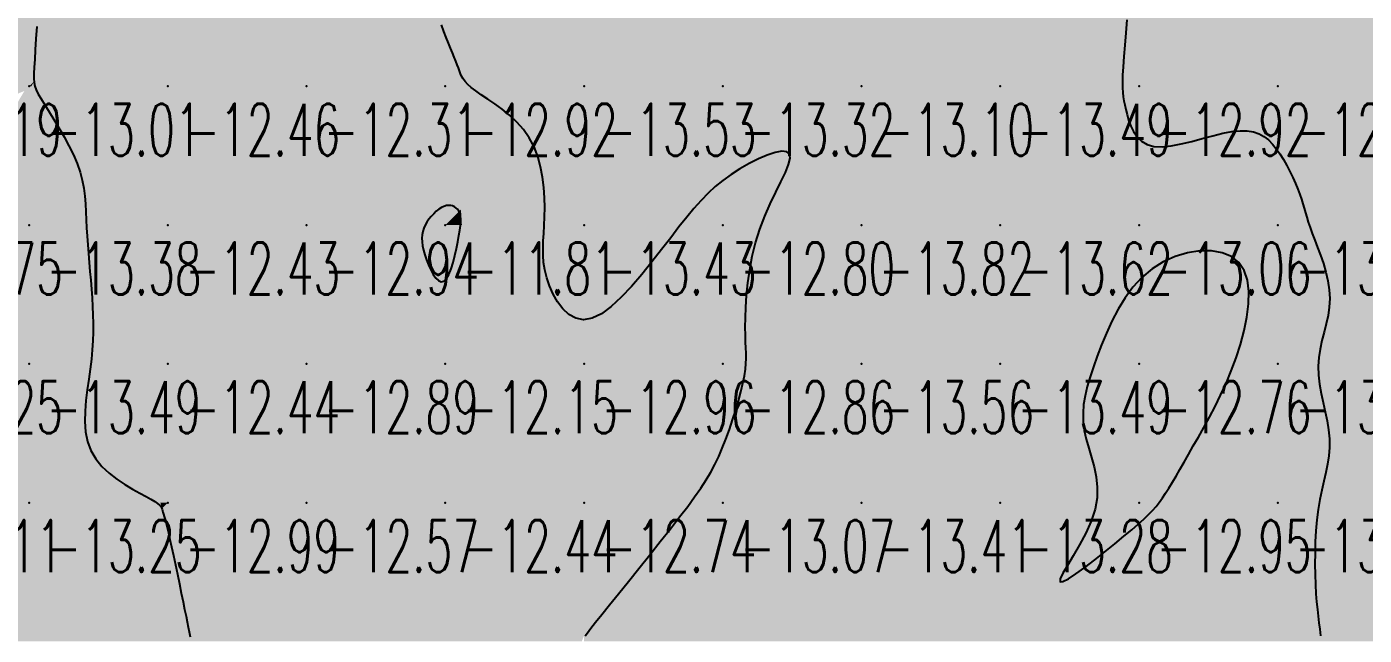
# Model space of a CAD drawing. Header units: millimetres. Extents: x 88261 to 90953, y 390274 to 392322.
# Drawn here: x 89660.1 to 89756.5, y 391637.7 to 391681.5 of the extents above; entities that cross this region are included whole.
import ezdxf
from ezdxf.enums import TextEntityAlignment as Align

# ---------------------------------------------------------------- set-up
doc = ezdxf.new("R2010")
doc.units = ezdxf.units.MM
doc.header["$LTSCALE"] = 25
for name, color, linetype in [('CN_03_00', 7, 'Continuous'), ('COTEAlt', 7, 'Continuous'), ('TN_COLORIAGE', 7, 'Continuous')]:
    doc.layers.add(name, color=color, linetype=linetype)
doc.styles.add('Simplex 1.0', font='Simplex.shx', dxfattribs={"width": 0.99, "height": 2.5})
doc.styles.get("Standard").update_dxf_attribs({"font": 'times.ttf'})

# ---------------------------------------------------------------- blocks, each defined once
blk = doc.blocks.new('COTE')
at = {"color": 0}
blk.add_point((0, 0), dxfattribs=at)
at = {"layer": 'COTEAlt'}
blk.add_attdef('ALT', text='', height=3.75, dxfattribs=at).set_placement((1.25, -1.25), align=Align.TOP_LEFT)

msp = doc.modelspace()

# ---------------------------------------------------------------- linework, layer by layer
at = {"layer": 'CN_03_00', "elevation": -13, "flags": 128}
for points in [[(89660.799, 391681.554), (89660.745, 391680.666), (89660.701, 391679.86), (89660.662, 391679.168), (89660.627, 391678.61), (89660.602, 391678.168), (89660.595, 391677.812), (89660.614, 391677.514), (89660.667, 391677.246), (89660.762, 391676.978), (89660.907, 391676.683), (89661.111, 391676.331), (89661.376, 391675.901), (89661.692, 391675.399), (89662.041, 391674.841), (89662.407, 391674.239), (89662.773, 391673.607), (89663.125, 391672.96), (89663.444, 391672.312), (89663.716, 391671.676), (89663.927, 391671.063), (89664.083, 391670.471), (89664.194, 391669.895), (89664.268, 391669.327), (89664.316, 391668.763), (89664.348, 391668.198), (89664.372, 391667.625), (89664.398, 391667.038), (89664.433, 391666.435), (89664.478, 391665.816), (89664.529, 391665.186), (89664.584, 391664.549), (89664.64, 391663.907), (89664.695, 391663.266), (89664.747, 391662.629), (89664.791, 391661.999), (89664.827, 391661.378), (89664.852, 391660.764), (89664.864, 391660.148), (89664.861, 391659.527), (89664.841, 391658.895), (89664.803, 391658.244), (89664.743, 391657.571), (89664.661, 391656.868), (89664.557, 391656.133), (89664.448, 391655.375), (89664.35, 391654.606), (89664.284, 391653.837), (89664.266, 391653.079), (89664.317, 391652.345), (89664.453, 391651.646), (89664.694, 391650.994), (89665.051, 391650.398), (89665.503, 391649.858), (89666.024, 391649.372), (89666.584, 391648.939), (89667.158, 391648.556), (89667.716, 391648.221), (89668.232, 391647.933), (89668.678, 391647.688), (89669.034, 391647.485), (89669.304, 391647.317), (89669.502, 391647.177), (89669.642, 391647.058), (89669.735, 391646.955), (89669.795, 391646.859), (89669.835, 391646.764), (89669.867, 391646.663), (89669.903, 391646.549), (89669.946, 391646.412), (89669.996, 391646.244), (89670.056, 391646.035), (89670.125, 391645.775), (89670.206, 391645.455), (89670.3, 391645.065), (89670.407, 391644.597), (89670.527, 391644.046), (89670.659, 391643.428), (89670.798, 391642.765), (89670.94, 391642.08), (89671.081, 391641.394), (89671.218, 391640.728), (89671.346, 391640.105), (89671.462, 391639.547), (89671.563, 391639.068), (89671.65, 391638.653), (89671.728, 391638.279), (89671.8, 391637.925), (89671.868, 391637.568)], [(89700.328, 391637.64), (89700.499, 391637.871), (89700.746, 391638.193), (89701.083, 391638.623), (89701.526, 391639.179), (89702.081, 391639.871), (89702.73, 391640.676), (89703.447, 391641.565), (89704.205, 391642.507), (89704.979, 391643.472), (89705.743, 391644.431), (89706.47, 391645.353), (89707.135, 391646.208), (89707.718, 391646.975), (89708.222, 391647.663), (89708.66, 391648.292), (89709.042, 391648.878), (89709.377, 391649.442), (89709.678, 391650), (89709.954, 391650.571), (89710.216, 391651.174), (89710.473, 391651.822), (89710.722, 391652.502), (89710.959, 391653.201), (89711.18, 391653.9), (89711.38, 391654.584), (89711.554, 391655.237), (89711.698, 391655.842), (89711.807, 391656.382), (89711.88, 391656.849), (89711.921, 391657.26), (89711.936, 391657.638), (89711.932, 391658.007), (89711.918, 391658.392), (89711.898, 391658.816), (89711.881, 391659.302), (89711.872, 391659.876), (89711.879, 391660.553), (89711.909, 391661.324), (89711.967, 391662.171), (89712.06, 391663.077), (89712.195, 391664.024), (89712.377, 391664.994), (89712.614, 391665.972), (89712.912, 391666.938), (89713.27, 391667.876), (89713.665, 391668.771), (89714.065, 391669.607), (89714.44, 391670.369), (89714.758, 391671.04), (89714.989, 391671.607), (89715.101, 391672.053), (89715.064, 391672.364), (89714.858, 391672.528), (89714.5, 391672.559), (89714.022, 391672.473), (89713.452, 391672.288), (89712.82, 391672.02), (89712.156, 391671.687), (89711.489, 391671.306), (89710.849, 391670.894), (89710.258, 391670.465), (89709.709, 391670.014), (89709.188, 391669.531), (89708.679, 391669.007), (89708.17, 391668.435), (89707.646, 391667.805), (89707.091, 391667.107), (89706.493, 391666.334), (89705.841, 391665.484), (89705.145, 391664.589), (89704.419, 391663.689), (89703.677, 391662.825), (89702.933, 391662.036), (89702.201, 391661.363), (89701.496, 391660.845), (89700.831, 391660.523), (89700.218, 391660.424), (89699.661, 391660.527), (89699.161, 391660.796), (89698.719, 391661.199), (89698.336, 391661.7), (89698.014, 391662.265), (89697.754, 391662.86), (89697.556, 391663.451), (89697.42, 391664.01), (89697.339, 391664.543), (89697.3, 391665.06), (89697.296, 391665.574), (89697.314, 391666.096), (89697.345, 391666.639), (89697.379, 391667.213), (89697.405, 391667.832), (89697.414, 391668.501), (89697.397, 391669.211), (89697.346, 391669.948), (89697.253, 391670.698), (89697.111, 391671.444), (89696.911, 391672.174), (89696.646, 391672.873), (89696.306, 391673.525), (89695.89, 391674.121), (89695.413, 391674.66), (89694.896, 391675.146), (89694.36, 391675.582), (89693.826, 391675.973), (89693.314, 391676.322), (89692.846, 391676.633), (89692.442, 391676.909), (89692.117, 391677.155), (89691.866, 391677.376), (89691.674, 391677.58), (89691.531, 391677.772), (89691.423, 391677.96), (89691.339, 391678.15), (89691.265, 391678.349), (89691.19, 391678.563), (89691.102, 391678.798), (89691.002, 391679.057), (89690.888, 391679.341), (89690.763, 391679.652), (89690.625, 391679.991), (89690.477, 391680.36), (89690.318, 391680.761), (89690.149, 391681.195), (89689.971, 391681.662)], [(89739.365, 391682.02), (89739.291, 391681.1), (89739.218, 391680.21), (89739.154, 391679.383), (89739.103, 391678.654), (89739.068, 391678.048), (89739.052, 391677.552), (89739.053, 391677.142), (89739.07, 391676.795), (89739.103, 391676.487), (89739.151, 391676.197), (89739.214, 391675.899), (89739.291, 391675.572), (89739.383, 391675.199), (89739.5, 391674.795), (89739.652, 391674.38), (89739.85, 391673.978), (89740.105, 391673.608), (89740.428, 391673.293), (89740.83, 391673.054), (89741.321, 391672.913), (89741.908, 391672.884), (89742.573, 391672.949), (89743.293, 391673.086), (89744.046, 391673.269), (89744.81, 391673.475), (89745.562, 391673.678), (89746.28, 391673.856), (89746.941, 391673.984), (89747.527, 391674.042), (89748.044, 391674.031), (89748.498, 391673.954), (89748.899, 391673.816), (89749.256, 391673.622), (89749.576, 391673.376), (89749.87, 391673.082), (89750.145, 391672.746), (89750.409, 391672.372), (89750.661, 391671.969), (89750.9, 391671.546), (89751.123, 391671.112), (89751.33, 391670.677), (89751.518, 391670.249), (89751.685, 391669.837), (89751.829, 391669.452), (89751.951, 391669.098), (89752.056, 391668.767), (89752.151, 391668.449), (89752.243, 391668.131), (89752.34, 391667.803), (89752.449, 391667.452), (89752.578, 391667.069), (89752.732, 391666.64), (89752.917, 391666.159), (89753.122, 391665.63), (89753.333, 391665.063), (89753.537, 391664.466), (89753.719, 391663.847), (89753.866, 391663.216), (89753.964, 391662.58), (89753.999, 391661.95), (89753.964, 391661.331), (89753.87, 391660.722), (89753.738, 391660.119), (89753.586, 391659.519), (89753.433, 391658.917), (89753.297, 391658.311), (89753.198, 391657.696), (89753.154, 391657.068), (89753.179, 391656.426), (89753.26, 391655.772), (89753.38, 391655.11), (89753.523, 391654.446), (89753.671, 391653.783), (89753.807, 391653.125), (89753.914, 391652.477), (89753.974, 391651.844), (89753.974, 391651.227), (89753.923, 391650.62), (89753.83, 391650.016), (89753.709, 391649.406), (89753.57, 391648.783), (89753.426, 391648.138), (89753.287, 391647.463), (89753.165, 391646.751), (89753.07, 391645.996), (89753.001, 391645.21), (89752.956, 391644.409), (89752.933, 391643.606), (89752.928, 391642.817), (89752.94, 391642.056), (89752.966, 391641.339), (89753.003, 391640.68), (89753.048, 391640.088), (89753.101, 391639.553), (89753.158, 391639.058), (89753.217, 391638.584), (89753.277, 391638.117), (89753.335, 391637.638)]]:
    msp.add_lwpolyline(points, dxfattribs=at)
at = {"layer": 'CN_03_00', "flags": 128}
for points, elevation in [([(89690.331, 391663.384), (89690.503, 391663.685), (89690.662, 391664.079), (89690.809, 391664.539), (89690.941, 391665.038), (89691.056, 391665.548), (89691.155, 391666.042), (89691.235, 391666.493), (89691.296, 391666.881), (89691.338, 391667.206), (89691.36, 391667.476), (89691.364, 391667.7), (89691.35, 391667.885), (89691.317, 391668.039), (89691.268, 391668.169), (89691.202, 391668.283), (89691.119, 391668.388), (89691.02, 391668.48), (89690.906, 391668.558), (89690.779, 391668.617), (89690.639, 391668.653), (89690.487, 391668.663), (89690.324, 391668.643), (89690.151, 391668.591), (89689.969, 391668.502), (89689.782, 391668.382), (89689.595, 391668.233), (89689.412, 391668.061), (89689.237, 391667.871), (89689.074, 391667.666), (89688.928, 391667.451), (89688.804, 391667.231), (89688.705, 391667.008), (89688.631, 391666.781), (89688.585, 391666.546), (89688.565, 391666.298), (89688.572, 391666.034), (89688.608, 391665.75), (89688.672, 391665.443), (89688.765, 391665.107), (89688.886, 391664.745), (89689.032, 391664.373), (89689.197, 391664.015), (89689.377, 391663.692), (89689.567, 391663.427), (89689.762, 391663.242), (89689.958, 391663.16), (89690.149, 391663.203), (89690.331, 391663.384)], -12), ([(89739.724, 391645.289), (89740.197, 391645.698), (89740.596, 391646.057), (89740.933, 391646.379), (89741.222, 391646.679), (89741.476, 391646.969), (89741.71, 391647.264), (89741.936, 391647.578), (89742.166, 391647.92), (89742.405, 391648.296), (89742.655, 391648.706), (89742.918, 391649.153), (89743.198, 391649.636), (89743.497, 391650.158), (89743.817, 391650.721), (89744.162, 391651.325), (89744.532, 391651.971), (89744.921, 391652.66), (89745.321, 391653.391), (89745.727, 391654.164), (89746.129, 391654.979), (89746.521, 391655.835), (89746.894, 391656.733), (89747.243, 391657.671), (89747.557, 391658.645), (89747.822, 391659.636), (89748.02, 391660.618), (89748.137, 391661.567), (89748.154, 391662.46), (89748.056, 391663.271), (89747.825, 391663.976), (89747.446, 391664.551), (89746.91, 391664.977), (89746.24, 391665.253), (89745.468, 391665.386), (89744.625, 391665.381), (89743.744, 391665.242), (89742.856, 391664.977), (89741.992, 391664.59), (89741.184, 391664.086), (89740.458, 391663.474), (89739.812, 391662.771), (89739.24, 391661.999), (89738.734, 391661.176), (89738.287, 391660.324), (89737.893, 391659.463), (89737.545, 391658.613), (89737.234, 391657.795), (89736.957, 391657.024), (89736.716, 391656.298), (89736.516, 391655.608), (89736.362, 391654.947), (89736.258, 391654.308), (89736.211, 391653.682), (89736.224, 391653.062), (89736.302, 391652.441), (89736.445, 391651.81), (89736.631, 391651.166), (89736.832, 391650.504), (89737.019, 391649.819), (89737.166, 391649.107), (89737.243, 391648.364), (89737.224, 391647.585), (89737.08, 391646.766), (89736.797, 391645.909), (89736.409, 391645.042), (89735.964, 391644.2), (89735.51, 391643.415), (89735.095, 391642.723), (89734.768, 391642.158), (89734.574, 391641.754), (89734.563, 391641.545), (89734.768, 391641.553), (89735.162, 391641.753), (89735.702, 391642.105), (89736.349, 391642.572), (89737.06, 391643.115), (89737.793, 391643.695), (89738.508, 391644.275), (89739.162, 391644.816), (89739.724, 391645.289)], -13)]:
    msp.add_lwpolyline(points, close=True, dxfattribs=dict(at, elevation=elevation))
at = {"layer": 'TN_COLORIAGE', "color": 221}
for points in [[(89650.249, 391677.239, -13.017), (89660.249, 391677.239, -13.017), (89660.249, 391687.239, -13.017)], [(89650.249, 391677.239, -13), (89650.249, 391681.983, -13), (89660.249, 391687.239, -13), (89659.5, 391687.239, -13)], [(89660.249, 391687.239, -13), (89660.998, 391687.239, -13), (89660.249, 391677.239, -13), (89660.642, 391677.633, -13)], [(89688.559, 391685.55, -13.14), (89690.249, 391680.823, -13.14), (89690.249, 391687.239, -13.14)], [(89700.249, 391687.239, -13), (89691.339, 391678.329, -13), (89690.249, 391687.239, -13), (89690.249, 391680.823, -13)], [(89700.249, 391687.239, -13), (89691.339, 391678.329, -13), (89700.249, 391677.239, -13), (89691.533, 391677.239, -13)], [(89700.249, 391687.239, -13.781), (89700.249, 391677.239, -13.781), (89710.249, 391687.239, -13.781)], [(89700.249, 391677.239, -13.781), (89710.249, 391677.239, -13.781), (89710.249, 391687.239, -13.781)], [(89710.249, 391687.239, -13), (89719.986, 391687.239, -13), (89710.249, 391677.239, -13), (89719.635, 391686.626, -13)], [(89730.249, 391687.239, -13), (89721.257, 391687.239, -13), (89720.249, 391677.239, -13), (89720.249, 391685.433, -13)], [(89720.249, 391677.239, -13.188), (89730.249, 391677.239, -13.188), (89730.249, 391687.239, -13.188)], [(89730.249, 391677.239, -13), (89739.838, 391686.829, -13), (89730.249, 391687.239, -13), (89739.239, 391687.239, -13)], [(89710.249, 391677.239, -13), (89719.635, 391686.626, -13), (89720.249, 391677.239, -13), (89720.249, 391685.433, -13)], [(89738.908, 391677.239, -13.492), (89739.838, 391686.829, -13.492), (89730.249, 391677.239, -13.492)], [(89660.405, 391677.239, -13.009), (89660.642, 391677.633, -13.009), (89660.249, 391677.239, -13.009)], [(89650.249, 391677.239, -13), (89650.249, 391672.933, -13), (89660.249, 391677.239, -13), (89659.917, 391676.908, -13)], [(89660.249, 391667.239, -13), (89654.187, 391667.239, -13), (89660.249, 391677.239, -13), (89659.917, 391676.908, -13)], [(89660.249, 391667.239, -13), (89664.404, 391671.395, -13), (89660.249, 391677.239, -13), (89660.405, 391677.239, -13)], [(89697.178, 391674.168, -13.53), (89691.533, 391677.239, -13.53), (89700.249, 391677.239, -13.53)], [(89700.249, 391677.239, -13), (89697.178, 391674.168, -13), (89700.249, 391667.239, -13), (89697.594, 391667.239, -13)], [(89700.249, 391677.239, -13.322), (89700.249, 391667.239, -13.322), (89710.249, 391677.239, -13.322)], [(89700.249, 391667.239, -13), (89707.115, 391667.239, -13), (89710.249, 391677.239, -13), (89710.249, 391671.038, -13)], [(89710.249, 391677.239, -13), (89710.249, 391671.038, -13), (89720.249, 391677.239, -13), (89716.986, 391673.976, -13)], [(89720.249, 391667.239, -13), (89712.195, 391667.239, -13), (89720.249, 391677.239, -13), (89716.986, 391673.976, -13)], [(89720.249, 391677.239, -13.492), (89720.249, 391667.239, -13.492), (89730.249, 391677.239, -13.492)], [(89720.249, 391667.239, -13.492), (89730.249, 391667.239, -13.492), (89730.249, 391677.239, -13.492)], [(89730.249, 391667.239, -13), (89739.147, 391676.138, -13), (89730.249, 391677.239, -13), (89738.908, 391677.239, -13)], [(89730.249, 391667.239, -13), (89739.147, 391676.138, -13), (89740.249, 391667.239, -13), (89740.249, 391671.641, -13)], [(89740.249, 391671.641, -13.06), (89747.787, 391674.777, -13.06), (89740.249, 391667.239, -13.06)], [(89740.249, 391667.239, -13), (89747.787, 391674.777, -13), (89750.249, 391667.239, -13), (89750.249, 391673.155, -13)], [(89752.088, 391669.079, -13.028), (89750.249, 391673.155, -13.028), (89750.249, 391667.239, -13.028)], [(89664.273, 391667.239, -13.382), (89664.404, 391671.395, -13.382), (89660.249, 391667.239, -13.382)], [(89752.088, 391669.079, -13.028), (89752.373, 391667.239, -13.028), (89750.249, 391667.239, -13.028)], [(89660.249, 391667.239, -13), (89654.187, 391667.239, -13), (89650.249, 391657.239, -13), (89650.249, 391662.275, -13)], [(89650.249, 391657.239, -13.382), (89660.249, 391657.239, -13.382), (89660.249, 391667.239, -13.382)], [(89660.249, 391657.239, -13), (89664.888, 391661.878, -13), (89660.249, 391667.239, -13), (89664.273, 391667.239, -13)], [(89697.594, 391667.239, -13.432), (89696.873, 391663.864, -13.432), (89700.249, 391667.239, -13.432)], [(89696.873, 391663.864, -13.432), (89700.249, 391658.008, -13.432), (89700.249, 391667.239, -13.432)], [(89707.115, 391667.239, -13.432), (89700.249, 391658.008, -13.432), (89700.249, 391667.239, -13.432)], [(89712.195, 391667.239, -13.815), (89711.704, 391658.694, -13.815), (89720.249, 391667.239, -13.815)], [(89720.249, 391667.239, -13), (89711.704, 391658.694, -13), (89720.249, 391657.239, -13), (89712.223, 391657.239, -13)], [(89720.249, 391657.239, -13.616), (89730.249, 391657.239, -13.616), (89730.249, 391667.239, -13.616)], [(89720.249, 391667.239, -13.616), (89720.249, 391657.239, -13.616), (89730.249, 391667.239, -13.616)], [(89730.249, 391667.239, -13.06), (89730.249, 391657.239, -13.06), (89740.249, 391667.239, -13.06)], [(89730.249, 391657.239, -13), (89736.902, 391657.239, -13), (89740.249, 391667.239, -13), (89740.249, 391665.27, -13)], [(89740.249, 391667.239, -13), (89740.249, 391665.27, -13), (89750.249, 391667.239, -13), (89749.209, 391666.2, -13)], [(89750.249, 391657.239, -13), (89747.593, 391657.239, -13), (89750.249, 391667.239, -13), (89749.209, 391666.2, -13)], [(89750.249, 391657.239, -13), (89754.815, 391661.805, -13), (89750.249, 391667.239, -13), (89752.373, 391667.239, -13)], [(89664.888, 391661.878, -13.49), (89664.924, 391657.239, -13.49), (89660.249, 391657.239, -13.49)], [(89752.364, 391657.239, -13.088), (89754.815, 391661.805, -13.088), (89750.249, 391657.239, -13.088)], [(89650.249, 391657.239, -13.49), (89650.249, 391647.239, -13.49), (89660.249, 391657.239, -13.49)], [(89650.249, 391647.239, -13.49), (89660.249, 391647.239, -13.49), (89660.249, 391657.239, -13.49)], [(89660.249, 391657.239, -13), (89664.924, 391657.239, -13), (89660.249, 391647.239, -13), (89663.38, 391650.371, -13)], [(89720.249, 391657.239, -13), (89712.223, 391657.239, -13), (89710.249, 391647.239, -13), (89710.249, 391650.642, -13)], [(89710.249, 391647.239, -13.564), (89720.249, 391647.239, -13.564), (89720.249, 391657.239, -13.564)], [(89720.249, 391657.239, -13.486), (89720.249, 391647.239, -13.486), (89730.249, 391657.239, -13.486)], [(89720.249, 391647.239, -13.486), (89730.249, 391647.239, -13.486), (89730.249, 391657.239, -13.486)], [(89730.249, 391657.239, -13), (89736.902, 391657.239, -13), (89730.249, 391647.239, -13), (89735.551, 391652.542, -13)], [(89750.249, 391647.239, -13), (89741.873, 391647.239, -13), (89750.249, 391657.239, -13), (89743.877, 391650.867, -13)], [(89747.593, 391657.239, -13.088), (89743.877, 391650.867, -13.088), (89750.249, 391657.239, -13.088)], [(89750.249, 391647.239, -13), (89754.655, 391651.646, -13), (89750.249, 391657.239, -13), (89752.364, 391657.239, -13)], [(89735.551, 391652.542, -13.276), (89738.706, 391647.239, -13.276), (89730.249, 391647.239, -13.276)], [(89752.856, 391647.239, -13.259), (89754.655, 391651.646, -13.259), (89750.249, 391647.239, -13.259)], [(89708.078, 391647.239, -13.072), (89710.249, 391650.642, -13.072), (89710.249, 391647.239, -13.072)], [(89663.38, 391650.371, -13.254), (89669.72, 391647.239, -13.254), (89660.249, 391647.239, -13.254)], [(89650.249, 391647.239, -13.254), (89650.249, 391637.239, -13.254), (89660.249, 391647.239, -13.254)], [(89650.249, 391637.239, -13.254), (89660.249, 391637.239, -13.254), (89660.249, 391647.239, -13.254)], [(89660.249, 391637.239, -13), (89669.809, 391646.799, -13), (89660.249, 391647.239, -13), (89669.72, 391647.239, -13)], [(89660.249, 391637.239, -13), (89669.809, 391646.799, -13), (89670.249, 391637.239, -13), (89670.249, 391645.539, -13)], [(89710.249, 391647.239, -13), (89708.078, 391647.239, -13), (89700.249, 391637.239, -13), (89700.249, 391637.649, -13)], [(89700.249, 391637.239, -13.072), (89710.249, 391637.239, -13.072), (89710.249, 391647.239, -13.072)], [(89710.249, 391647.239, -13.408), (89710.249, 391637.239, -13.408), (89720.249, 391647.239, -13.408)], [(89710.249, 391637.239, -13.408), (89720.249, 391637.239, -13.408), (89720.249, 391647.239, -13.408)], [(89720.249, 391647.239, -13.276), (89720.249, 391637.239, -13.276), (89730.249, 391647.239, -13.276)], [(89720.249, 391637.239, -13.276), (89730.249, 391637.239, -13.276), (89730.249, 391647.239, -13.276)], [(89730.249, 391647.239, -13), (89738.706, 391647.239, -13), (89730.249, 391637.239, -13), (89732.106, 391639.097, -13)], [(89740.249, 391637.239, -13.259), (89750.249, 391637.239, -13.259), (89750.249, 391647.239, -13.259)], [(89740.249, 391637.239, -13), (89740.249, 391645.641, -13), (89750.249, 391647.239, -13), (89741.873, 391647.239, -13)], [(89750.249, 391637.239, -13), (89752.909, 391639.9, -13), (89750.249, 391647.239, -13), (89752.856, 391647.239, -13)], [(89740.249, 391637.239, -13), (89740.249, 391645.641, -13), (89730.249, 391637.239, -13), (89732.106, 391639.097, -13)], [(89671.635, 391638.626, -13.069), (89670.249, 391645.539, -13.069), (89670.249, 391637.239, -13.069)], [(89752.909, 391639.9, -13.267), (89753.523, 391637.239, -13.267), (89750.249, 391637.239, -13.267)], [(89671.635, 391638.626, -13.069), (89671.981, 391637.239, -13.069), (89670.249, 391637.239, -13.069)]]:
    msp.add_solid(points, dxfattribs=at)
at = {"layer": 'TN_COLORIAGE', "color": 211}
for points in [[(89660.642, 391677.633, -12.463), (89660.405, 391677.239, -12.463), (89670.249, 391687.239, -12.463), (89670.249, 391677.239, -12.463)], [(89660.642, 391677.633, -12.792), (89660.998, 391687.239, -12.792), (89670.249, 391687.239, -12.792)], [(89670.249, 391687.239, -12.291), (89670.249, 391677.239, -12.291), (89680.249, 391687.239, -12.291)], [(89670.249, 391677.239, -12.291), (89680.249, 391677.239, -12.291), (89680.249, 391687.239, -12.291)], [(89688.559, 391685.55, -12.291), (89688.602, 391687.239, -12.291), (89680.249, 391677.239, -12.291), (89680.249, 391687.239, -12.291)], [(89739.838, 391686.829, -12.924), (89738.908, 391677.239, -12.924), (89740.249, 391687.239, -12.924), (89740.249, 391677.239, -12.924)], [(89740.249, 391687.239, -12.868), (89740.249, 391677.239, -12.868), (89750.249, 391687.239, -12.868)], [(89740.249, 391677.239, -12.868), (89750.249, 391677.239, -12.868), (89750.249, 391687.239, -12.868)], [(89750.249, 391687.239, -12.576), (89750.249, 391677.239, -12.576), (89760.249, 391687.239, -12.576)], [(89750.249, 391677.239, -12.576), (89760.249, 391677.239, -12.576), (89760.249, 391687.239, -12.576)], [(89690.249, 391680.823, -12.312), (89688.559, 391685.55, -12.312), (89690.249, 391677.239, -12.312), (89680.249, 391677.239, -12.312)], [(89690.249, 391680.823, -12.922), (89691.339, 391678.329, -12.922), (89690.249, 391677.239, -12.922)], [(89691.533, 391677.239, -12.922), (89691.339, 391678.329, -12.922), (89690.249, 391677.239, -12.922)], [(89660.405, 391677.239, -12.463), (89664.404, 391671.395, -12.463), (89670.249, 391677.239, -12.463)], [(89664.404, 391671.395, -12.434), (89664.273, 391667.239, -12.434), (89670.249, 391677.239, -12.434), (89670.249, 391667.239, -12.434)], [(89670.249, 391677.239, -12.312), (89670.249, 391667.239, -12.312), (89680.249, 391677.239, -12.312)], [(89670.249, 391667.239, -12.312), (89680.249, 391667.239, -12.312), (89680.249, 391677.239, -12.312)], [(89680.249, 391677.239, -12.922), (89680.249, 391667.239, -12.922), (89690.249, 391677.239, -12.922)], [(89680.249, 391667.239, -12), (89688.531, 391667.239, -12), (89690.249, 391677.239, -12), (89690.249, 391668.984, -12)], [(89691.533, 391677.239, -12), (89697.178, 391674.168, -12), (89690.249, 391677.239, -12), (89691.378, 391668.369, -12)], [(89691.378, 391668.369, -12.922), (89690.249, 391668.984, -12.922), (89690.249, 391677.239, -12.922)], [(89738.908, 391677.239, -12.924), (89739.147, 391676.138, -12.924), (89740.249, 391677.239, -12.924)], [(89740.249, 391671.641, -12.924), (89739.147, 391676.138, -12.924), (89740.249, 391677.239, -12.924)], [(89747.787, 391674.777, -12.924), (89740.249, 391671.641, -12.924), (89750.249, 391677.239, -12.924), (89740.249, 391677.239, -12.924)], [(89750.249, 391673.155, -12.98), (89747.787, 391674.777, -12.98), (89750.249, 391677.239, -12.98)], [(89750.249, 391673.155, -12.874), (89752.088, 391669.079, -12.874), (89750.249, 391677.239, -12.874), (89760.249, 391677.239, -12.874)], [(89752.373, 391667.239, -12.874), (89752.088, 391669.079, -12.874), (89760.249, 391667.239, -12.874), (89760.249, 391677.239, -12.874)], [(89697.594, 391667.239, -12), (89697.178, 391674.168, -12), (89691.446, 391667.239, -12), (89691.378, 391668.369, -12)], [(89716.986, 391673.976, -12.803), (89710.249, 391671.038, -12.803), (89710.249, 391667.239, -12.803)], [(89716.986, 391673.976, -12.803), (89712.195, 391667.239, -12.803), (89710.249, 391667.239, -12.803)], [(89710.249, 391671.038, -12.803), (89707.115, 391667.239, -12.803), (89710.249, 391667.239, -12.803)], [(89664.273, 391667.239, -12.434), (89664.888, 391661.878, -12.434), (89670.249, 391667.239, -12.434)], [(89664.924, 391657.239, -12.434), (89664.888, 391661.878, -12.434), (89670.249, 391657.239, -12.434), (89670.249, 391667.239, -12.434)], [(89670.249, 391667.239, -12.939), (89670.249, 391657.239, -12.939), (89680.249, 391667.239, -12.939)], [(89670.249, 391657.239, -12.939), (89680.249, 391657.239, -12.939), (89680.249, 391667.239, -12.939)], [(89680.249, 391667.239, -12), (89688.531, 391667.239, -12), (89680.249, 391657.239, -12), (89688.452, 391665.443, -12)], [(89696.873, 391663.864, -12), (89697.594, 391667.239, -12), (89690.249, 391657.239, -12), (89691.446, 391667.239, -12)], [(89691.446, 391667.239, -12.153), (89690.249, 391661.633, -12.153), (89690.249, 391657.239, -12.153)], [(89700.249, 391658.008, -12.803), (89707.115, 391667.239, -12.803), (89700.249, 391657.239, -12.803), (89710.249, 391667.239, -12.803)], [(89700.249, 391657.239, -12.803), (89710.249, 391657.239, -12.803), (89710.249, 391667.239, -12.803)], [(89711.704, 391658.694, -12.803), (89712.195, 391667.239, -12.803), (89710.249, 391657.239, -12.803), (89710.249, 391667.239, -12.803)], [(89754.815, 391661.805, -12.671), (89752.364, 391657.239, -12.671), (89760.249, 391667.239, -12.671), (89760.249, 391657.239, -12.671)], [(89752.373, 391667.239, -12.895), (89754.815, 391661.805, -12.895), (89760.249, 391667.239, -12.895)], [(89749.209, 391666.2, -12.756), (89740.249, 391665.27, -12.756), (89740.249, 391657.239, -12.756)], [(89749.209, 391666.2, -12.756), (89747.593, 391657.239, -12.756), (89740.249, 391657.239, -12.756)], [(89680.249, 391657.239, -12), (89688.452, 391665.443, -12), (89690.249, 391657.239, -12), (89690.249, 391661.633, -12)], [(89740.249, 391665.27, -12.756), (89736.902, 391657.239, -12.756), (89740.249, 391657.239, -12.756)], [(89700.249, 391658.008, -12.153), (89696.873, 391663.864, -12.153), (89700.249, 391657.239, -12.153), (89690.249, 391657.239, -12.153)], [(89712.223, 391657.239, -12.861), (89711.704, 391658.694, -12.861), (89710.249, 391657.239, -12.861)], [(89663.38, 391650.371, -12.442), (89664.924, 391657.239, -12.442), (89670.249, 391657.239, -12.442)], [(89669.72, 391647.239, -12.442), (89663.38, 391650.371, -12.442), (89670.249, 391647.239, -12.442), (89670.249, 391657.239, -12.442)], [(89670.249, 391657.239, -12.889), (89670.249, 391647.239, -12.889), (89680.249, 391657.239, -12.889)], [(89670.249, 391647.239, -12.889), (89680.249, 391647.239, -12.889), (89680.249, 391657.239, -12.889)], [(89680.249, 391657.239, -12.153), (89680.249, 391647.239, -12.153), (89690.249, 391657.239, -12.153)], [(89680.249, 391647.239, -12.153), (89690.249, 391647.239, -12.153), (89690.249, 391657.239, -12.153)], [(89690.249, 391657.239, -12.964), (89690.249, 391647.239, -12.964), (89700.249, 391657.239, -12.964)], [(89690.249, 391647.239, -12.964), (89700.249, 391647.239, -12.964), (89700.249, 391657.239, -12.964)], [(89700.249, 391657.239, -12.861), (89700.249, 391647.239, -12.861), (89710.249, 391657.239, -12.861)], [(89710.249, 391650.642, -12.742), (89708.078, 391647.239, -12.742), (89710.249, 391657.239, -12.742), (89700.249, 391647.239, -12.742)], [(89710.249, 391650.642, -12.861), (89712.223, 391657.239, -12.861), (89710.249, 391657.239, -12.861)], [(89735.551, 391652.542, -12.756), (89736.902, 391657.239, -12.756), (89740.249, 391657.239, -12.756)], [(89738.706, 391647.239, -12.756), (89735.551, 391652.542, -12.756), (89740.249, 391647.239, -12.756), (89740.249, 391657.239, -12.756)], [(89743.877, 391650.867, -12.756), (89747.593, 391657.239, -12.756), (89740.249, 391647.239, -12.756), (89740.249, 391657.239, -12.756)], [(89752.364, 391657.239, -12.671), (89754.655, 391651.646, -12.671), (89760.249, 391657.239, -12.671)], [(89754.655, 391651.646, -12.264), (89752.856, 391647.239, -12.264), (89760.249, 391657.239, -12.264), (89760.249, 391647.239, -12.264)], [(89743.877, 391650.867, -12.95), (89741.873, 391647.239, -12.95), (89740.249, 391647.239, -12.95)], [(89669.72, 391647.239, -12.986), (89669.809, 391646.799, -12.986), (89670.249, 391647.239, -12.986)], [(89670.249, 391645.539, -12.986), (89669.809, 391646.799, -12.986), (89670.249, 391647.239, -12.986)], [(89670.249, 391645.539, -12.569), (89671.635, 391638.626, -12.569), (89670.249, 391647.239, -12.569), (89680.249, 391647.239, -12.569)], [(89671.981, 391637.239, -12.569), (89671.635, 391638.626, -12.569), (89680.249, 391637.239, -12.569), (89680.249, 391647.239, -12.569)], [(89680.249, 391647.239, -12.438), (89680.249, 391637.239, -12.438), (89690.249, 391647.239, -12.438)], [(89680.249, 391637.239, -12.438), (89690.249, 391637.239, -12.438), (89690.249, 391647.239, -12.438)], [(89700.249, 391637.649, -12.354), (89700.081, 391637.239, -12.354), (89700.249, 391647.239, -12.354), (89690.249, 391637.239, -12.354)], [(89690.249, 391647.239, -12.742), (89690.249, 391637.239, -12.742), (89700.249, 391647.239, -12.742)], [(89700.249, 391637.649, -12.742), (89708.078, 391647.239, -12.742), (89700.249, 391647.239, -12.742)], [(89732.106, 391639.097, -12.95), (89738.706, 391647.239, -12.95), (89740.249, 391647.239, -12.95)], [(89732.106, 391639.097, -12.95), (89740.249, 391645.641, -12.95), (89740.249, 391647.239, -12.95)], [(89741.873, 391647.239, -12.95), (89740.249, 391645.641, -12.95), (89740.249, 391647.239, -12.95)], [(89752.856, 391647.239, -12.264), (89752.909, 391639.9, -12.264), (89760.249, 391647.239, -12.264)], [(89753.523, 391637.239, -12.264), (89752.909, 391639.9, -12.264), (89760.249, 391637.239, -12.264), (89760.249, 391647.239, -12.264)]]:
    msp.add_solid(points, dxfattribs=at)
at = {"layer": 'TN_COLORIAGE', "color": 201}
for points in [[(89690.249, 391668.984, -11.805), (89688.531, 391667.239, -11.805), (89690.249, 391667.239, -11.805)], [(89690.249, 391668.984, -11.805), (89691.378, 391668.369, -11.805), (89690.249, 391667.239, -11.805)], [(89691.446, 391667.239, -11.805), (89691.378, 391668.369, -11.805), (89690.249, 391667.239, -11.805)], [(89688.452, 391665.443, -11.805), (89688.531, 391667.239, -11.805), (89690.249, 391667.239, -11.805)], [(89690.249, 391661.633, -11.805), (89688.452, 391665.443, -11.805), (89690.249, 391667.239, -11.805)], [(89690.249, 391661.633, -11.805), (89691.446, 391667.239, -11.805), (89690.249, 391667.239, -11.805)]]:
    msp.add_solid(points, dxfattribs=at)

# ---------------------------------------------------------------- block references
at = {"layer": 'COTEAlt'}
ref = msp.add_blockref('COTE', (89650.249, 391677.239), dxfattribs=at)
ref.add_attrib('ALT', '-13.19', dxfattribs={"height": 3.75, "style": 'Simplex 1.0', "width": 0.6}).set_placement((89651.499, 391675.989), align=Align.TOP_LEFT)
ref = msp.add_blockref('COTE', (89660.249, 391677.239), dxfattribs=at)
ref.add_attrib('ALT', '-13.01', dxfattribs={"height": 3.75, "style": 'Simplex 1.0', "width": 0.6}).set_placement((89661.499, 391675.989), align=Align.TOP_LEFT)
ref = msp.add_blockref('COTE', (89670.249, 391677.239), dxfattribs=at)
ref.add_attrib('ALT', '-12.46', dxfattribs={"height": 3.75, "style": 'Simplex 1.0', "width": 0.6}).set_placement((89671.499, 391675.989), align=Align.TOP_LEFT)
ref = msp.add_blockref('COTE', (89680.249, 391677.239), dxfattribs=at)
ref.add_attrib('ALT', '-12.31', dxfattribs={"height": 3.75, "style": 'Simplex 1.0', "width": 0.6}).set_placement((89681.499, 391675.989), align=Align.TOP_LEFT)
ref = msp.add_blockref('COTE', (89690.249, 391677.239), dxfattribs=at)
ref.add_attrib('ALT', '-12.92', dxfattribs={"height": 3.75, "style": 'Simplex 1.0', "width": 0.6}).set_placement((89691.499, 391675.989), align=Align.TOP_LEFT)
ref = msp.add_blockref('COTE', (89700.249, 391677.239), dxfattribs=at)
ref.add_attrib('ALT', '-13.53', dxfattribs={"height": 3.75, "style": 'Simplex 1.0', "width": 0.6}).set_placement((89701.499, 391675.989), align=Align.TOP_LEFT)
ref = msp.add_blockref('COTE', (89710.249, 391677.239), dxfattribs=at)
ref.add_attrib('ALT', '-13.32', dxfattribs={"height": 3.75, "style": 'Simplex 1.0', "width": 0.6}).set_placement((89711.499, 391675.989), align=Align.TOP_LEFT)
ref = msp.add_blockref('COTE', (89720.249, 391677.239), dxfattribs=at)
ref.add_attrib('ALT', '-13.10', dxfattribs={"height": 3.75, "style": 'Simplex 1.0', "width": 0.6}).set_placement((89721.499, 391675.989), align=Align.TOP_LEFT)
ref = msp.add_blockref('COTE', (89730.249, 391677.239), dxfattribs=at)
ref.add_attrib('ALT', '-13.49', dxfattribs={"height": 3.75, "style": 'Simplex 1.0', "width": 0.6}).set_placement((89731.499, 391675.989), align=Align.TOP_LEFT)
ref = msp.add_blockref('COTE', (89740.249, 391677.239), dxfattribs=at)
ref.add_attrib('ALT', '-12.92', dxfattribs={"height": 3.75, "style": 'Simplex 1.0', "width": 0.6}).set_placement((89741.499, 391675.989), align=Align.TOP_LEFT)
ref = msp.add_blockref('COTE', (89750.249, 391677.239), dxfattribs=at)
ref.add_attrib('ALT', '-12.98', dxfattribs={"height": 3.75, "style": 'Simplex 1.0', "width": 0.6}).set_placement((89751.499, 391675.989), align=Align.TOP_LEFT)
ref = msp.add_blockref('COTE', (89650.249, 391667.239), dxfattribs=at)
ref.add_attrib('ALT', '-12.75', dxfattribs={"height": 3.75, "style": 'Simplex 1.0', "width": 0.6}).set_placement((89651.499, 391665.989), align=Align.TOP_LEFT)
ref = msp.add_blockref('COTE', (89660.249, 391667.239), dxfattribs=at)
ref.add_attrib('ALT', '-13.38', dxfattribs={"height": 3.75, "style": 'Simplex 1.0', "width": 0.6}).set_placement((89661.499, 391665.989), align=Align.TOP_LEFT)
ref = msp.add_blockref('COTE', (89670.249, 391667.239), dxfattribs=at)
ref.add_attrib('ALT', '-12.43', dxfattribs={"height": 3.75, "style": 'Simplex 1.0', "width": 0.6}).set_placement((89671.499, 391665.989), align=Align.TOP_LEFT)
ref = msp.add_blockref('COTE', (89680.249, 391667.239), dxfattribs=at)
ref.add_attrib('ALT', '-12.94', dxfattribs={"height": 3.75, "style": 'Simplex 1.0', "width": 0.6}).set_placement((89681.499, 391665.989), align=Align.TOP_LEFT)
ref = msp.add_blockref('COTE', (89690.249, 391667.239), dxfattribs=at)
ref.add_attrib('ALT', '-11.81', dxfattribs={"height": 3.75, "style": 'Simplex 1.0', "width": 0.6}).set_placement((89691.499, 391665.989), align=Align.TOP_LEFT)
ref = msp.add_blockref('COTE', (89700.249, 391667.239), dxfattribs=at)
ref.add_attrib('ALT', '-13.43', dxfattribs={"height": 3.75, "style": 'Simplex 1.0', "width": 0.6}).set_placement((89701.499, 391665.989), align=Align.TOP_LEFT)
ref = msp.add_blockref('COTE', (89710.249, 391667.239), dxfattribs=at)
ref.add_attrib('ALT', '-12.80', dxfattribs={"height": 3.75, "style": 'Simplex 1.0', "width": 0.6}).set_placement((89711.499, 391665.989), align=Align.TOP_LEFT)
ref = msp.add_blockref('COTE', (89720.249, 391667.239), dxfattribs=at)
ref.add_attrib('ALT', '-13.82', dxfattribs={"height": 3.75, "style": 'Simplex 1.0', "width": 0.6}).set_placement((89721.499, 391665.989), align=Align.TOP_LEFT)
ref = msp.add_blockref('COTE', (89730.249, 391667.239), dxfattribs=at)
ref.add_attrib('ALT', '-13.62', dxfattribs={"height": 3.75, "style": 'Simplex 1.0', "width": 0.6}).set_placement((89731.499, 391665.989), align=Align.TOP_LEFT)
ref = msp.add_blockref('COTE', (89740.249, 391667.239), dxfattribs=at)
ref.add_attrib('ALT', '-13.06', dxfattribs={"height": 3.75, "style": 'Simplex 1.0', "width": 0.6}).set_placement((89741.499, 391665.989), align=Align.TOP_LEFT)
ref = msp.add_blockref('COTE', (89750.249, 391667.239), dxfattribs=at)
ref.add_attrib('ALT', '-13.03', dxfattribs={"height": 3.75, "style": 'Simplex 1.0', "width": 0.6}).set_placement((89751.499, 391665.989), align=Align.TOP_LEFT)
ref = msp.add_blockref('COTE', (89650.249, 391657.239), dxfattribs=at)
ref.add_attrib('ALT', '-13.25', dxfattribs={"height": 3.75, "style": 'Simplex 1.0', "width": 0.6}).set_placement((89651.499, 391655.989), align=Align.TOP_LEFT)
ref = msp.add_blockref('COTE', (89660.249, 391657.239), dxfattribs=at)
ref.add_attrib('ALT', '-13.49', dxfattribs={"height": 3.75, "style": 'Simplex 1.0', "width": 0.6}).set_placement((89661.499, 391655.989), align=Align.TOP_LEFT)
ref = msp.add_blockref('COTE', (89670.249, 391657.239), dxfattribs=at)
ref.add_attrib('ALT', '-12.44', dxfattribs={"height": 3.75, "style": 'Simplex 1.0', "width": 0.6}).set_placement((89671.499, 391655.989), align=Align.TOP_LEFT)
ref = msp.add_blockref('COTE', (89680.249, 391657.239), dxfattribs=at)
ref.add_attrib('ALT', '-12.89', dxfattribs={"height": 3.75, "style": 'Simplex 1.0', "width": 0.6}).set_placement((89681.499, 391655.989), align=Align.TOP_LEFT)
ref = msp.add_blockref('COTE', (89690.249, 391657.239), dxfattribs=at)
ref.add_attrib('ALT', '-12.15', dxfattribs={"height": 3.75, "style": 'Simplex 1.0', "width": 0.6}).set_placement((89691.499, 391655.989), align=Align.TOP_LEFT)
ref = msp.add_blockref('COTE', (89700.249, 391657.239), dxfattribs=at)
ref.add_attrib('ALT', '-12.96', dxfattribs={"height": 3.75, "style": 'Simplex 1.0', "width": 0.6}).set_placement((89701.499, 391655.989), align=Align.TOP_LEFT)
ref = msp.add_blockref('COTE', (89710.249, 391657.239), dxfattribs=at)
ref.add_attrib('ALT', '-12.86', dxfattribs={"height": 3.75, "style": 'Simplex 1.0', "width": 0.6}).set_placement((89711.499, 391655.989), align=Align.TOP_LEFT)
ref = msp.add_blockref('COTE', (89720.249, 391657.239), dxfattribs=at)
ref.add_attrib('ALT', '-13.56', dxfattribs={"height": 3.75, "style": 'Simplex 1.0', "width": 0.6}).set_placement((89721.499, 391655.989), align=Align.TOP_LEFT)
ref = msp.add_blockref('COTE', (89730.249, 391657.239), dxfattribs=at)
ref.add_attrib('ALT', '-13.49', dxfattribs={"height": 3.75, "style": 'Simplex 1.0', "width": 0.6}).set_placement((89731.499, 391655.989), align=Align.TOP_LEFT)
ref = msp.add_blockref('COTE', (89740.249, 391657.239), dxfattribs=at)
ref.add_attrib('ALT', '-12.76', dxfattribs={"height": 3.75, "style": 'Simplex 1.0', "width": 0.6}).set_placement((89741.499, 391655.989), align=Align.TOP_LEFT)
ref = msp.add_blockref('COTE', (89750.249, 391657.239), dxfattribs=at)
ref.add_attrib('ALT', '-13.09', dxfattribs={"height": 3.75, "style": 'Simplex 1.0', "width": 0.6}).set_placement((89751.499, 391655.989), align=Align.TOP_LEFT)
ref = msp.add_blockref('COTE', (89650.249, 391647.239), dxfattribs=at)
ref.add_attrib('ALT', '-13.11', dxfattribs={"height": 3.75, "style": 'Simplex 1.0', "width": 0.6}).set_placement((89651.499, 391645.989), align=Align.TOP_LEFT)
ref = msp.add_blockref('COTE', (89660.249, 391647.239), dxfattribs=at)
ref.add_attrib('ALT', '-13.25', dxfattribs={"height": 3.75, "style": 'Simplex 1.0', "width": 0.6}).set_placement((89661.499, 391645.989), align=Align.TOP_LEFT)
ref = msp.add_blockref('COTE', (89670.249, 391647.239), dxfattribs=at)
ref.add_attrib('ALT', '-12.99', dxfattribs={"height": 3.75, "style": 'Simplex 1.0', "width": 0.6}).set_placement((89671.499, 391645.989), align=Align.TOP_LEFT)
ref = msp.add_blockref('COTE', (89680.249, 391647.239), dxfattribs=at)
ref.add_attrib('ALT', '-12.57', dxfattribs={"height": 3.75, "style": 'Simplex 1.0', "width": 0.6}).set_placement((89681.499, 391645.989), align=Align.TOP_LEFT)
ref = msp.add_blockref('COTE', (89690.249, 391647.239), dxfattribs=at)
ref.add_attrib('ALT', '-12.44', dxfattribs={"height": 3.75, "style": 'Simplex 1.0', "width": 0.6}).set_placement((89691.499, 391645.989), align=Align.TOP_LEFT)
ref = msp.add_blockref('COTE', (89700.249, 391647.239), dxfattribs=at)
ref.add_attrib('ALT', '-12.74', dxfattribs={"height": 3.75, "style": 'Simplex 1.0', "width": 0.6}).set_placement((89701.499, 391645.989), align=Align.TOP_LEFT)
ref = msp.add_blockref('COTE', (89710.249, 391647.239), dxfattribs=at)
ref.add_attrib('ALT', '-13.07', dxfattribs={"height": 3.75, "style": 'Simplex 1.0', "width": 0.6}).set_placement((89711.499, 391645.989), align=Align.TOP_LEFT)
ref = msp.add_blockref('COTE', (89720.249, 391647.239), dxfattribs=at)
ref.add_attrib('ALT', '-13.41', dxfattribs={"height": 3.75, "style": 'Simplex 1.0', "width": 0.6}).set_placement((89721.499, 391645.989), align=Align.TOP_LEFT)
ref = msp.add_blockref('COTE', (89730.249, 391647.239), dxfattribs=at)
ref.add_attrib('ALT', '-13.28', dxfattribs={"height": 3.75, "style": 'Simplex 1.0', "width": 0.6}).set_placement((89731.499, 391645.989), align=Align.TOP_LEFT)
ref = msp.add_blockref('COTE', (89740.249, 391647.239), dxfattribs=at)
ref.add_attrib('ALT', '-12.95', dxfattribs={"height": 3.75, "style": 'Simplex 1.0', "width": 0.6}).set_placement((89741.499, 391645.989), align=Align.TOP_LEFT)
ref = msp.add_blockref('COTE', (89750.249, 391647.239), dxfattribs=at)
ref.add_attrib('ALT', '-13.26', dxfattribs={"height": 3.75, "style": 'Simplex 1.0', "width": 0.6}).set_placement((89751.499, 391645.989), align=Align.TOP_LEFT)

doc.saveas('drawing.dxf')
